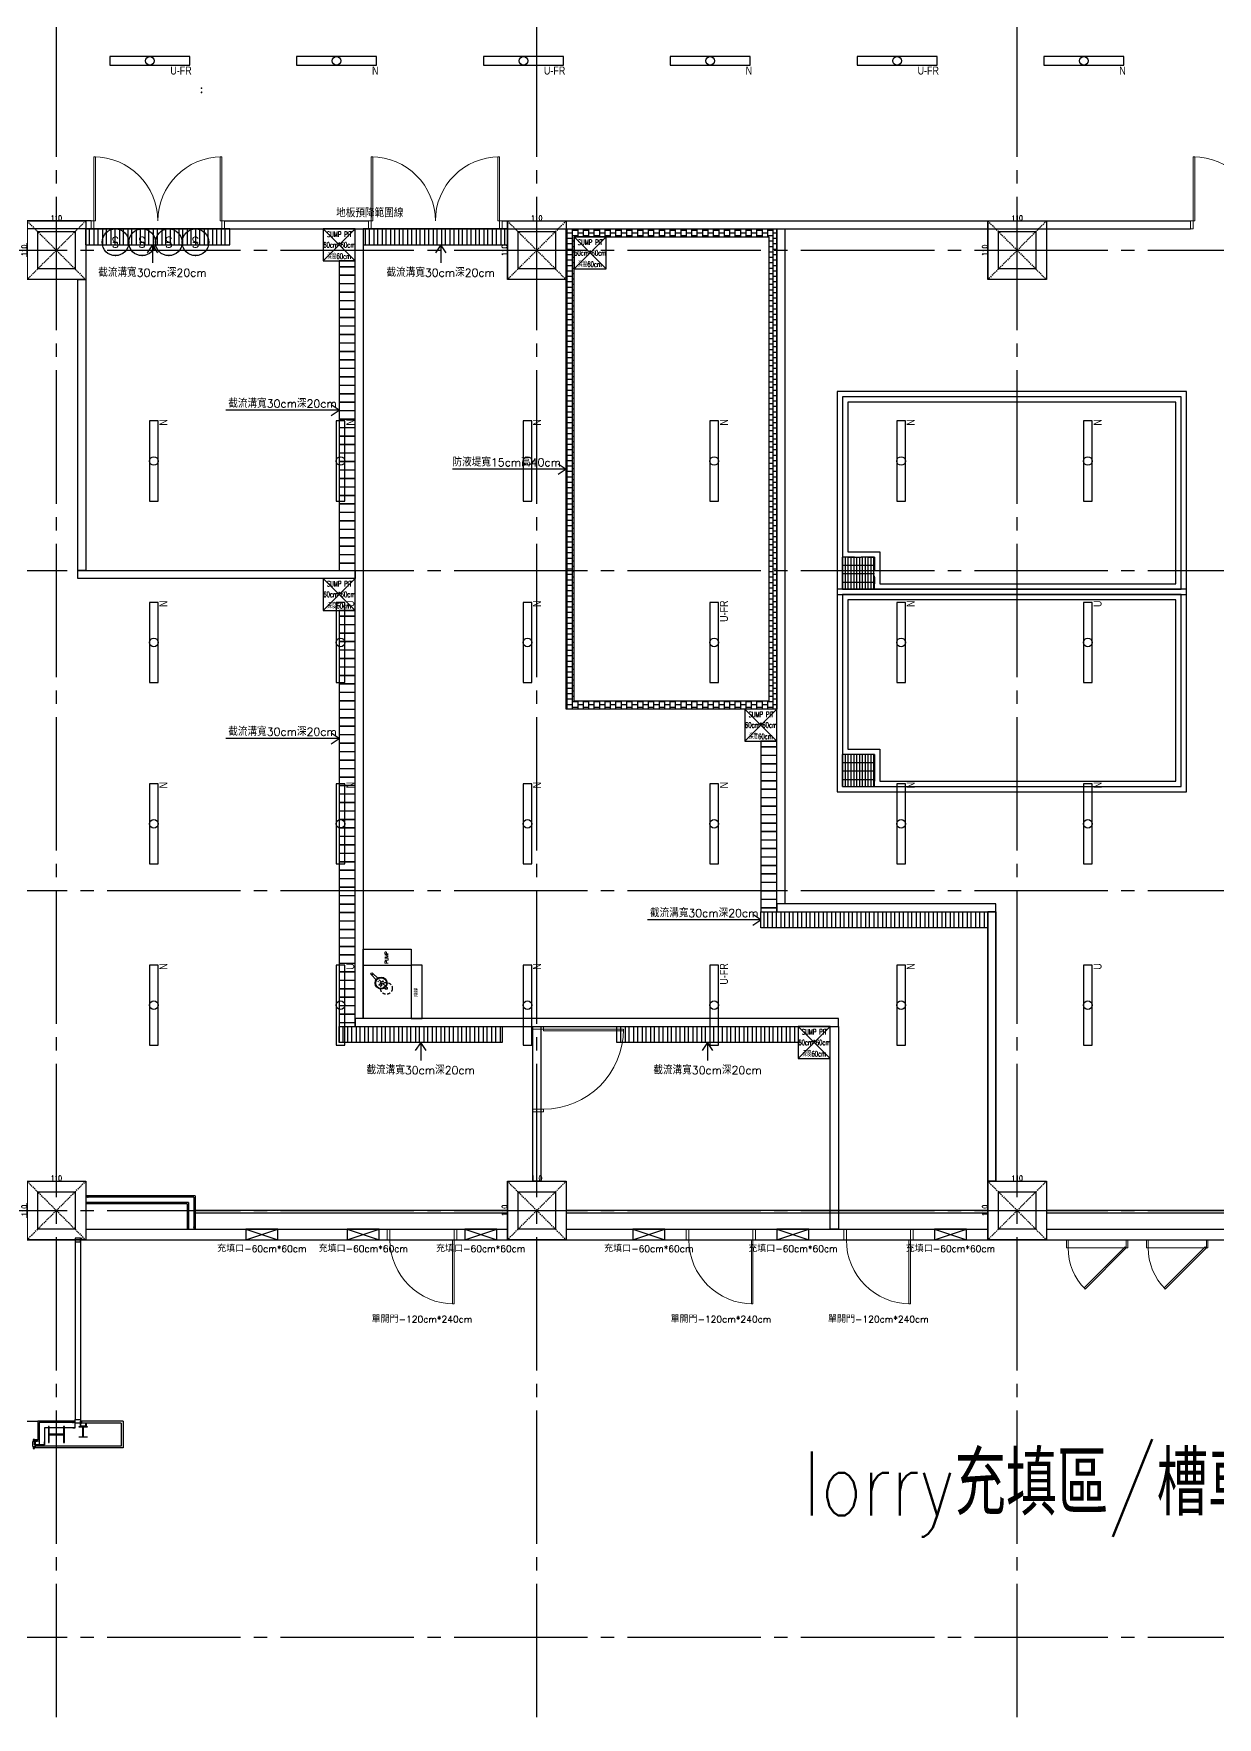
# Model space of a CAD drawing. Header units: millimetres. Extents: x -25195 to 195597, y 6477 to 112111.
# Drawn here: x 14417 to 16635, y 10600 to 13756 of the extents above; entities that cross this region are included whole.
import ezdxf
from ezdxf.enums import TextEntityAlignment as Align

# ---------------------------------------------------------------- set-up
doc = ezdxf.new("R2010")
doc.units = ezdxf.units.MM
doc.header["$LTSCALE"] = 100
for name, pattern in [('X-N-FAB-L10$0$CENTERK1', [0.983, 0.833, -0.05, 0.05, -0.05]), ('X-N-FAB-L10$0$COL-CEN-LIN', [3.25, 2.5, -0.25, 0.25, -0.25]), ('X-N-FAB-L10$0$DE-MMTN-F2-Z-000-P-CHEM-L10_0730$0$HIDDEN', [0.375, 0.25, -0.125]), ('X-N-FAB-L10$0$HIDDEN', [0.375, 0.25, -0.125]), ('X-N-FAB-L10$0$特化包設備$0$CDS-2F-UNIT$0$SDASH2', [0.09375, 0.0625, -0.03125])]:
    doc.linetypes.add(name, pattern=pattern)
for name, color, linetype in [('0-XREF', 7, 'Continuous'), ('188K-SM-06-F1-L10-ELEC-LIGHT-Y2257103$0$E-LIGHT(W)-N', 8, 'Continuous'), ('188K-SM-06-F1-L10-ELEC-LIGHT-Y2257103$0$E-LIGHT(W)-U FR', 8, 'Continuous'), ('188K-SM-06-F1-L10-ELEC-LIGHT-Y2257103$0$E-LIGHT(W)-U XLPE', 8, 'Continuous'), ('188K-SM-06-F1-L10-ELEC-LIGHT-Y2257103$0$E-LIGHT-SW', 8, 'Continuous'), ('X-N-FAB-L10$0$00-Dike', 8, 'Continuous'), ('X-N-FAB-L10$0$00-SUMP PIT', 8, 'Continuous'), ('X-N-FAB-L10$0$00-充填口', 8, 'Continuous'), ('X-N-FAB-L10$0$00-截流溝', 8, 'Continuous'), ('X-N-FAB-L10$0$00-沖身洗眼器', 8, 'Continuous'), ('X-N-FAB-L10$0$00-門', 8, 'Continuous'), ('X-N-FAB-L10$0$08', 8, 'Continuous'), ('X-N-FAB-L10$0$200K新增範圍', 8, 'Continuous'), ('X-N-FAB-L10$0$A-WALL-IN', 8, 'Continuous'), ('X-N-FAB-L10$0$BEAM', 8, 'Continuous'), ('X-N-FAB-L10$0$BLOCK', 8, 'Continuous'), ('X-N-FAB-L10$0$CCL', 8, 'X-N-FAB-L10$0$COL-CEN-LIN'), ('X-N-FAB-L10$0$COL', 8, 'Continuous'), ('X-N-FAB-L10$0$COL-S', 8, 'Continuous'), ('X-N-FAB-L10$0$DOOR', 8, 'Continuous'), ('X-N-FAB-L10$0$DRAIN', 8, 'Continuous'), ('X-N-FAB-L10$0$TXT', 8, 'Continuous'), ('X-N-FAB-L10$0$TXT-C', 8, 'Continuous'), ('X-N-FAB-L10$0$TXT-CODE', 8, 'Continuous'), ('X-N-FAB-L10$0$WALL-P', 8, 'Continuous'), ('X-N-FAB-L10$0$WALL-RC', 8, 'Continuous')]:
    doc.layers.add(name, color=color, linetype=linetype)
doc.layers.add('188K-SM-06-F1-L10-ELEC-LIGHT-Y2257103$0$Defpoints-CAS', color=8, linetype='Continuous', plot=False)
for name, color, linetype, lineweight in [('X-N-FAB-L10$0$$Y_GADAI', 8, 'X-N-FAB-L10$0$CENTERK1', 0), ('X-N-FAB-L10$0$ARC', 8, 'Continuous', 0), ('X-N-FAB-L10$0$DE-MMTN-F2-Z-000-P-CHEM-L10_0730$0$0', 8, 'Continuous', 0)]:
    doc.layers.add(name, color=color, linetype=linetype, lineweight=lineweight)
doc.styles.add('188K-SM-06-F1-L10-ELEC-LIGHT-Y2257103$0$F12P8-SM-03-C40-ELEC-LIGHT-L209207$0$Standard', font='txt.shx', dxfattribs={"bigfont": 'chineset.shx'})
doc.styles.add('188K-SM-06-F1-L10-ELEC-LIGHT-Y2257103$0$Standard', font='arial.ttf')
doc.styles.add('X-N-FAB-L10$0$CHINA', font='simplex.shx', dxfattribs={"width": 0.75, "bigfont": 'chineset.shx'})
doc.styles.add('X-N-FAB-L10$0$DIM', font='simplex.shx', dxfattribs={"width": 0.67, "bigfont": 'chineset.shx'})
doc.styles.add('X-N-FAB-L10$0$STANDARD', font='SIMPLEX', dxfattribs={"bigfont": 'BIGFONT'})
doc.dimstyles.new('X-N-FAB-L10$0$JJP_005_defpoint', dxfattribs={"dimtxt": 20, "dimasz": 0.5, "dimexe": 0.5, "dimexo": 0.5, "dimgap": 0.5, "dimtad": 1, "dimdsep": 46, "dimtxsty": 'X-N-FAB-L10$0$DIM', "dimblk": 'X-N-FAB-L10$0$_None', "dimcen": 10, "dimclrd": 256, "dimclre": 256, "dimclrt": 256, "dimadec": 0, "dimazin": 0, "dimtfac": 1, "dimtix": 1, "dimtmove": 2, "dimatfit": 3, "dimldrblk": 'X-N-FAB-L10$0$_None', "dimfxl": 0.5, "dimtolj": 1, "dimtzin": 0, "dimarcsym": 0})

# ---------------------------------------------------------------- blocks, each defined once
blk = doc.blocks.new('*U80')
at = {"ltscale": 600}
blk.add_lwpolyline([(75, 8.1), (-75, 8.1), (-75, -8.1), (75, -8.1)], close=True, dxfattribs=at)
blk.add_circle((0, 0), 8.1, dxfattribs=at)
at = {"style": '188K-SM-06-F1-L10-ELEC-LIGHT-Y2257103$0$Standard', "width": 0.8}
blk.add_text('N', height=15, rotation=360, dxfattribs=at).set_placement((78.5, -18.1), align=Align.MIDDLE_RIGHT)
blk = doc.blocks.new('*U81')
at = {"ltscale": 600}
blk.add_lwpolyline([(-75, -8.1), (75, -8.1), (75, 8.1), (-75, 8.1)], close=True, dxfattribs=at)
blk.add_circle((0, 0), 8.1, dxfattribs=at)
at = {"style": '188K-SM-06-F1-L10-ELEC-LIGHT-Y2257103$0$Standard', "width": 0.8}
blk.add_text('U', height=15, rotation=360, dxfattribs=at).set_placement((78.5, -18.1), align=Align.MIDDLE_RIGHT)
blk = doc.blocks.new('*U82')
at = {"ltscale": 600}
blk.add_lwpolyline([(-75, -8.1), (75, -8.1), (75, 8.1), (-75, 8.1)], close=True, dxfattribs=at)
blk.add_circle((0, 0), 8.1, dxfattribs=at)
at = {"style": '188K-SM-06-F1-L10-ELEC-LIGHT-Y2257103$0$Standard', "width": 0.8}
blk.add_text('U-FR', height=15, rotation=360, dxfattribs=at).set_placement((78.5, -18.1), align=Align.MIDDLE_RIGHT)
blk = doc.blocks.new('*U74')
blk.add_circle((0, 0), 25)
at = {"layer": '188K-SM-06-F1-L10-ELEC-LIGHT-Y2257103$0$Defpoints-CAS'}
blk.add_lwpolyline([(-3.5, 0.46), (3.5, 0.46), (3.5, -0.46), (-3.5, -0.46)], close=True, dxfattribs=at)
for p in [(-25, 0), (0, 25), (25, 0), (0, -25)]:
    blk.add_point(p, dxfattribs=at)
at = {"style": '188K-SM-06-F1-L10-ELEC-LIGHT-Y2257103$0$F12P8-SM-03-C40-ELEC-LIGHT-L209207$0$Standard', "width": 0.8}
blk.add_text('S', height=20, dxfattribs=at).set_placement((0, 0), align=Align.MIDDLE_CENTER)
blk = doc.blocks.new('188K-SM-06-F1-L10-ELEC-LIGHT-Y2257103')
at = {"layer": '188K-SM-06-F1-L10-ELEC-LIGHT-Y2257103$0$E-LIGHT(W)-N'}
for p in [(14985, 13705), (15685, 13705), (16385, 13705)]:
    blk.add_blockref('*U80', p, dxfattribs=at)
at = {"layer": '188K-SM-06-F1-L10-ELEC-LIGHT-Y2257103$0$E-LIGHT(W)-N', "rotation": 90}
for p in [(14642.5, 12955), (14992.5, 12955), (15342.5, 12955), (15692.5, 12955), (16042.5, 12955), (16392.5, 12955), (14642.5, 12615), (15342.5, 12615), (16042.5, 12615), (14642.5, 12275), (14992.5, 12275), (15342.5, 12275), (15692.5, 12275), (16042.5, 12275), (16392.5, 12275), (14642.5, 11935), (15342.5, 11935), (16042.5, 11935)]:
    blk.add_blockref('*U80', p, dxfattribs=at)
at = {"layer": '188K-SM-06-F1-L10-ELEC-LIGHT-Y2257103$0$E-LIGHT(W)-U FR'}
for p in [(14635, 13705), (15335, 13705), (16035, 13705)]:
    blk.add_blockref('*U82', p, dxfattribs=at)
at = {"layer": '188K-SM-06-F1-L10-ELEC-LIGHT-Y2257103$0$E-LIGHT(W)-U FR', "rotation": 90}
for p in [(15692.5, 12615), (15692.5, 11935)]:
    blk.add_blockref('*U82', p, dxfattribs=at)
at = {"layer": '188K-SM-06-F1-L10-ELEC-LIGHT-Y2257103$0$E-LIGHT(W)-U XLPE', "rotation": 90}
for p in [(14992.5, 12615), (16392.5, 12615), (14992.5, 11935), (16392.5, 11935)]:
    blk.add_blockref('*U81', p, dxfattribs=at)
at = {"layer": '188K-SM-06-F1-L10-ELEC-LIGHT-Y2257103$0$E-LIGHT-SW'}
for p in [(14570.6, 13365), (14620.6, 13365), (14670.6, 13365), (14720.6, 13365)]:
    blk.add_blockref('*U74', p, dxfattribs=at)
blk = doc.blocks.new('*D153')
at = {"layer": 'DefPoints', "lineweight": -2, "transparency": 16777216}
blk.add_line((0, 0), (110, 0), dxfattribs=at)
at = {"layer": 'DefPoints', "color": 0, "transparency": 16777216}
for p in [(0, 0), (110, 0), (110, 0)]:
    blk.add_point(p, dxfattribs=at)
at = {"layer": 'DefPoints', "transparency": 16777216, "insert": (55, 5.5), "char_height": 10, "attachment_point": 5, "style": 'X-N-FAB-L10$0$DIM'}
blk.add_mtext('\\A1;110', dxfattribs=at)
blk = doc.blocks.new('X-N-FAB-L10$0$_None')
blk = doc.blocks.new('*D154')
at = {"layer": 'DefPoints', "lineweight": -2, "transparency": 16777216}
blk.add_line((0, 0), (0, -110), dxfattribs=at)
at = {"layer": 'DefPoints', "color": 0, "transparency": 16777216}
for p in [(0, 0), (0, -110), (0, -110)]:
    blk.add_point(p, dxfattribs=at)
at = {"layer": 'DefPoints', "transparency": 16777216, "insert": (-5.5, -55), "char_height": 10, "attachment_point": 5, "rotation": 90, "style": 'X-N-FAB-L10$0$DIM'}
blk.add_mtext('\\A1;110', dxfattribs=at)
blk = doc.blocks.new('X-N-FAB-L10$0$A$C5b9bb6f0')
at = {"layer": 'X-N-FAB-L10$0$$Y_GADAI'}
for centre in [(17401.1, 4818), (17401.1, 4810)]:
    blk.add_circle(centre, 0.8, dxfattribs=at)
at = {"layer": 'X-N-FAB-L10$0$ARC'}
blk.add_line((17089.6, 2269), (17089.6, 2272.5), dxfattribs=at)
for points in [[(17188.1, 2730), (17188.1, 2729), (17184.1, 2729), (17184.1, 2739), (17188.1, 2739), (17188.1, 2738)], [(17377.6, 2683), (17376.6, 2683), (17376.6, 2679), (17386.6, 2679), (17386.6, 2683), (17385.6, 2683)]]:
    blk.add_lwpolyline(points, dxfattribs=at)
at = {"layer": 'X-N-FAB-L10$0$DOOR'}
for p, q in [((16954.1, 2319), (17094.1, 2319)), ((17089.6, 2284), (17089.6, 2269))]:
    blk.add_line(p, q, dxfattribs=at)
for points in [[(17088.1, 2282.5), (17088.1, 2285), (17085.6, 2285), (17085.6, 2280.5), (17084.1, 2280.5), (17084.1, 2272.5), (17085.6, 2272.5), (17085.6, 2268), (17088.1, 2268), (17088.1, 2270.5)], [(17088.1, 2270.5), (17089.6, 2272.5), (17088.1, 2272.5), (17088.1, 2270.5), (17089.6, 2270.5), (17089.6, 2272.5)]]:
    blk.add_lwpolyline(points, dxfattribs=at)
blk.add_lwpolyline([(17088.1, 2269), (17088.1, 2270.5), (17089.6, 2270.5), (17089.6, 2269, 0.433794)], format="xyb", close=True, dxfattribs=at)
at = {"layer": 'X-N-FAB-L10$0$WALL-P'}
for p, q in [((17389.1, 2741.5), (17184.1, 2741.5)), ((17386.6, 2739), (17184.1, 2739)), ((17376.6, 2729), (17184.1, 2729)), ((17374.1, 2726.5), (17184.1, 2726.5)), ((17374.1, 2726.5), (17374.1, 2679)), ((17376.6, 2729), (17376.6, 2679)), ((17386.6, 2739), (17386.6, 2679)), ((17389.1, 2741.5), (17389.1, 2679)), ((17974.1, 2714), (17389.1, 2714)), ((17974.1, 2709), (17389.1, 2709)), ((18874.1, 2714), (18084.1, 2714)), ((18874.1, 2709), (18084.1, 2709)), ((19774.1, 2714), (18984.1, 2714)), ((19774.1, 2709), (18984.1, 2709)), ((17164.1, 2660.5), (17164.1, 2322.5)), ((17174.1, 2659), (17174.1, 2662.5)), ((17174.1, 2660.5), (17174.1, 2322.5)), ((17176.1, 2659), (17176.1, 2662.5)), ((17094.1, 2319), (17094.1, 2284)), ((17164.1, 2319), (17094.1, 2319)), ((17096.6, 2316.5), (17096.6, 2275)), ((17164.1, 2316.5), (17096.6, 2316.5)), ((17164.1, 2306.5), (17106.6, 2306.5)), ((17106.6, 2306.5), (17106.6, 2275)), ((17174.1, 2319), (17174.1, 2315.5)), ((17254.1, 2319), (17176.1, 2319)), ((17176.1, 2319), (17176.1, 2315.5)), ((17250.6, 2315.5), (17176.1, 2315.5)), ((17250.6, 2315.5), (17250.6, 2272.5)), ((17254.1, 2319), (17254.1, 2269)), ((17094.1, 2284), (17088.1, 2284)), ((17096.6, 2281.5), (17088.1, 2281.5)), ((17106.6, 2275), (17088.1, 2275)), ((17094.1, 2284), (17089.6, 2284)), ((17250.6, 2272.5), (17089.6, 2272.5)), ((17254.1, 2269), (17089.6, 2269))]:
    blk.add_line(p, q, dxfattribs=at)
for points in [[(17164.1, 2655.5), (17174.1, 2655.5), (17174.1, 2662.5), (17164.1, 2662.5)], [(17144.1, 2279), (17144.1, 2309), (17142.6, 2309), (17142.6, 2294.5), (17115.6, 2294.5), (17115.6, 2309), (17114.1, 2309), (17114.1, 2279), (17115.6, 2279), (17115.6, 2293.5), (17142.6, 2293.5), (17142.6, 2279)], [(17164.1, 2322.5), (17174.1, 2322.5), (17174.1, 2315.5), (17164.1, 2315.5)], [(17171.6, 2309), (17186.6, 2309), (17186.6, 2308.1), (17179.4, 2308.1), (17179.4, 2289.9), (17186.6, 2289.9), (17186.6, 2289), (17171.6, 2289), (17171.6, 2289.9), (17178.8, 2289.9), (17178.8, 2308.1), (17171.6, 2308.1)], [(17173.5, 2314), (17173.5, 2309), (17178.5, 2309), (17178.5, 2309.6), (17174.1, 2309.6), (17174.1, 2314)], [(17174.1, 2310.5), (17184.1, 2310.5), (17184.1, 2315.5), (17174.1, 2315.5)], [(17184.7, 2314), (17184.7, 2309), (17179.7, 2309), (17179.7, 2309.6), (17184.1, 2309.6), (17184.1, 2314)]]:
    blk.add_lwpolyline(points, close=True, dxfattribs=at)
for points in [[(17176.1, 2660.5), (17174.1, 2662.5), (17176.1, 2662.5), (17176.1, 2660.5), (17174.1, 2660.5), (17174.1, 2662.5)], [(17160.1, 2307.5), (17160.1, 2306.5), (17164.1, 2306.5), (17164.1, 2316.5), (17160.1, 2316.5), (17160.1, 2315.5)], [(17176.1, 2317.5), (17174.1, 2315.5), (17176.1, 2315.5), (17176.1, 2317.5), (17174.1, 2317.5), (17174.1, 2315.5)], [(17092.1, 2276), (17092.1, 2275), (17088.1, 2275), (17088.1, 2281.5), (17092.1, 2281.5), (17092.1, 2280.5)], [(17097.6, 2279), (17096.6, 2279), (17096.6, 2275), (17106.6, 2275), (17106.6, 2279), (17105.6, 2279)]]:
    blk.add_lwpolyline(points, dxfattribs=at)
for points in [[(17176.1, 2659), (17176.1, 2660.5), (17174.1, 2660.5), (17174.1, 2659, -0.294457)], [(17176.1, 2319), (17176.1, 2317.5), (17174.1, 2317.5), (17174.1, 2319, 0.294457)]]:
    blk.add_lwpolyline(points, format="xyb", close=True, dxfattribs=at)
at = {"layer": 'X-N-FAB-L10$0$WALL-RC'}
for p, q in [((17074.1, 2659), (21684.1, 2659)), ((17184.1, 2679), (17974.1, 2679)), ((18084.1, 2679), (18874.1, 2679)), ((18984.1, 2679), (19774.1, 2679))]:
    blk.add_line(p, q, dxfattribs=at)
blk = doc.blocks.new('X-N-FAB-L10$0$DE-MMTN-F1-ALL-B-2-B-CHEM-0009_20250730-For 洋基-v2$0$SUMP PIT')
at = {"layer": 'X-N-FAB-L10$0$08'}
for p, q in [((-30, 30), (30, -30)), ((-30, -30), (30, 30))]:
    blk.add_line(p, q, dxfattribs=at)
blk.add_lwpolyline([(-30, -30), (30, -30), (30, 30), (-30, 30)], close=True, dxfattribs=at)
blk = doc.blocks.new('X-N-FAB-L10$0$DE-MMTN-F2-Z-000-P-CHEM-L10_0730$0$AP6BxFa-10$0$AP6AxFa-10$0$$PDS002515O08VG08C00008C10')
at = {"layer": 'X-N-FAB-L10$0$DE-MMTN-F2-Z-000-P-CHEM-L10_0730$0$0', "color": 0, "linetype": 'Continuous'}
for p, q in [((-22.6, 84.6), (-24.7, 82.5)), ((-24.7, 82.5), (52.4, 5.4)), ((54.5, 7.5), (-22.6, 84.6)), ((-57.5, 7.5), (-54.5, 7.5)), ((-57.5, 7.5), (-57.5, -7.5)), ((-54.5, 7.5), (-54.5, -7.5)), ((54.5, 7.5), (-54.5, 7.5)), ((52.4, 5.4), (54.5, 7.5)), ((57.5, 7.5), (54.5, 7.5)), ((54.5, 7.5), (54.5, -7.5)), ((57.5, 7.5), (57.5, -7.5)), ((-54.5, -7.5), (-57.5, -7.5)), ((-54.5, -7.5), (54.5, -7.5)), ((54.5, -7.5), (57.5, -7.5))]:
    blk.add_line(p, q, dxfattribs=at)
blk.add_arc((54.5, 7.5), 109, 135, 180, dxfattribs=at)
blk = doc.blocks.new('X-N-FAB-L10$0$A$Cf42b12f3')
at = {"layer": 'X-N-FAB-L10$0$DOOR', "lineweight": 0}
for p, q in [((0, 120), (0, 135)), ((0, 135), (5, 135)), ((5, 135), (5, 120)), ((250, 135), (245, 135)), ((245, 135), (245, 120)), ((250, 120), (250, 135)), ((5, 120), (0, 120)), ((5, 0), (5, 120)), ((5, 120), (8, 120)), ((8, 120), (8, 0)), ((242, 120), (242, 0)), ((245, 120), (242, 120)), ((245, 0), (245, 120)), ((245, 120), (250, 120)), ((8, 0), (5, 0)), ((242, 0), (245, 0))]:
    blk.add_line(p, q, dxfattribs=at)
for centre, start, end in [((5, 120), 270, 0), ((245, 120), 180, 270)]:
    blk.add_arc(centre, 120, start, end, dxfattribs=at)
blk = doc.blocks.new('X-N-FAB-L10$0$SUMP PIT')
at = {"layer": 'X-N-FAB-L10$0$08'}
for p, q in [((-30, 30), (30, -30)), ((-30, -30), (30, 30))]:
    blk.add_line(p, q, dxfattribs=at)
blk.add_lwpolyline([(-30, -30), (30, -30), (30, 30), (-30, 30)], close=True, dxfattribs=at)
at = {"layer": 'X-N-FAB-L10$0$TXT-C', "style": 'X-N-FAB-L10$0$STANDARD', "width": 0.6}
for s, p in [('60cm*60cm', (0, 0)), ('SUMP PIT', (0, 20)), ('深度60cm', (0, -20))]:
    blk.add_text(s, height=10, dxfattribs=at).set_placement(p, align=Align.MIDDLE)
blk = doc.blocks.new('X-N-FAB-L10$0$沖身洗眼器')
for p, q in [((100, 0), (130, 0)), ((130, 0), (130, -90)), ((72.7, -24.4), (82.3, -14.7)), ((85, -17.3), (75.3, -27)), ((130, -90), (100, -90))]:
    blk.add_line(p, q)
at = {"linetype": 'X-N-FAB-L10$0$特化包設備$0$CDS-2F-UNIT$0$SDASH2'}
for p, q in [((55.2, -41.9), (70.1, -27)), ((72.7, -29.6), (57.8, -44.5))]:
    blk.add_line(p, q, dxfattribs=at)
blk.add_lwpolyline([(100, -90), (0, -90), (0, 0), (100, 0)], close=True)
blk.add_lwpolyline([(0, -90), (0, -110), (100, -110), (100, -90)])
for centre, radius in [((66.3, -33.4), 11.1), ((66.3, -33.4), 10.2), ((63, -30.1), 0.692), ((83.6, -16), 1.85), ((66.3, -33.4), 1.38), ((69.6, -36.6), 0.692)]:
    blk.add_circle(centre, radius)
for radius in [11.1, 1.85]:
    blk.add_circle((56.5, -43.2), radius, dxfattribs=at)
at = {"style": 'X-N-FAB-L10$0$STANDARD'}
for s, p in [('PUMP', (102.9, -46.6)), ('階梯', (41, -102.1))]:
    blk.add_text(s, height=6, dxfattribs=at).set_placement(p)
blk = doc.blocks.new('X-N-FAB-L10$0$A$C1988aaf9')
at = {"layer": 'X-N-FAB-L10$0$00-Dike'}
h = blk.add_hatch(dxfattribs=at)
h.set_pattern_fill('AR-B88', color=256, scale=0.05, angle=630)
h.set_pattern_definition([(270, (-107.5, 16298.655), (10.16, -4e-15), []), (360, (-107.5, 16298.655), (10.16, 5.08), [10.16, -10.16])])
h.paths.add_polyline_path([(12150, 1840), (12150, 940), (11755, 940), (11755, 1840)])
h.paths.add_polyline_path([(12135, 1825), (12135, 955), (11770, 955), (11770, 1825)], flags=16)
at = {"layer": 'X-N-FAB-L10$0$00-截流溝'}
h = blk.add_hatch(dxfattribs=at)
h.set_pattern_fill('ANSI31', color=256, scale=5, angle=45)
h.set_pattern_definition([(90, (-3797.5, -11015), (-15.875, 3e-15), [])])
h.paths.add_polyline_path([(10855, 1810), (11125, 1810), (11125, 1840), (10855, 1840)])
h = blk.add_hatch(dxfattribs=at)
h.set_pattern_fill('ANSI31', color=256, scale=5, angle=45)
h.set_pattern_definition([(90, (-3257.5, -11015), (-15.875, 3e-15), [])])
h.paths.add_polyline_path([(11375, 1810), (11645, 1810), (11645, 1840), (11375, 1840)])
h = blk.add_hatch(dxfattribs=at)
h.set_pattern_fill('ANSI31', color=256, scale=5, angle=-45)
h.set_pattern_definition([(360, (-1495, 14954.39), (6e-15, 15.875), [])])
h.paths.add_polyline_path([(11330, 1780), (11330, 1200), (11360, 1200), (11360, 1780)])
h = blk.add_hatch(dxfattribs=at)
h.set_pattern_fill('ANSI31', color=256, scale=5, angle=-45)
h.set_pattern_definition([(360, (-1495, 14299.39), (6e-15, 15.875), [])])
h.paths.add_polyline_path([(11330, 1125), (11330, 345), (11360, 345), (11360, 1125)])
h = blk.add_hatch(dxfattribs=at)
h.set_pattern_fill('ANSI31', color=256, scale=5, angle=-45)
h.set_pattern_definition([(360, (-705, 14054.39), (6e-15, 15.875), [])])
h.paths.add_polyline_path([(12120, 880), (12120, 560), (12150, 560), (12150, 880)])
h = blk.add_hatch(dxfattribs=at)
h.set_pattern_fill('ANSI31', color=256, scale=5, angle=45)
h.set_pattern_definition([(90, (-3447.5, -12295), (-15.875, 3e-15), [])])
h.paths.add_polyline_path([(12545, 530), (12120, 530), (12120, 560), (12545, 560)])
h = blk.add_hatch(dxfattribs=at)
h.set_pattern_fill('ANSI31', color=256, scale=5, angle=45)
h.set_pattern_definition([(90, (-4322.5, -12510), (-15.875, 3e-15), [])])
h.paths.add_polyline_path([(11635, 315), (11330, 315), (11330, 345), (11635, 345)])
h = blk.add_hatch(dxfattribs=at)
h.set_pattern_fill('ANSI31', color=256, scale=5, angle=45)
h.set_pattern_definition([(90, (-3802.5, -12510), (-15.875, 3e-15), [])])
h.paths.add_polyline_path([(12190, 315), (11850, 315), (11850, 345), (12190, 345)])
at = {"layer": 'X-N-FAB-L10$0$00-Dike'}
for points in [[(12150, 1840), (12150, 940), (11755, 940), (11755, 1840)], [(12135, 1825), (12135, 955), (11770, 955), (11770, 1825)]]:
    blk.add_lwpolyline(points, close=True, dxfattribs=at)
at = {"layer": 'X-N-FAB-L10$0$00-充填口'}
for points in [[(11155, -55), (11215, -55), (11215, -35), (11155, -35)], [(11345, -55), (11405, -55), (11405, -35), (11345, -35)], [(11565, -55), (11625, -55), (11625, -35), (11565, -35)], [(11880, -55), (11940, -55), (11940, -35), (11880, -35)], [(12150, -55), (12210, -55), (12210, -35), (12150, -35)], [(12445, -55), (12505, -55), (12505, -35), (12445, -35)]]:
    blk.add_lwpolyline(points, close=True, dxfattribs=at)
for points in [[(11155, -35), (11215, -55)], [(11155, -55), (11215, -35)], [(11345, -35), (11405, -55)], [(11345, -55), (11405, -35)], [(11565, -35), (11625, -55)], [(11565, -55), (11625, -35)], [(11880, -35), (11940, -55)], [(11880, -55), (11940, -35)], [(12150, -35), (12210, -55)], [(12150, -55), (12210, -35)], [(12445, -35), (12505, -55)], [(12445, -55), (12505, -35)]]:
    blk.add_lwpolyline(points, dxfattribs=at)
at = {"layer": 'X-N-FAB-L10$0$00-截流溝'}
for points in [[(10855, 1810), (11125, 1810), (11125, 1840), (10855, 1840)], [(11375, 1810), (11645, 1810), (11645, 1840), (11375, 1840)], [(11330, 1780), (11330, 1200), (11360, 1200), (11360, 1780)], [(11330, 1125), (11330, 345), (11360, 345), (11360, 1125)], [(12120, 880), (12120, 560), (12150, 560), (12150, 880)], [(12545, 530), (12120, 530), (12120, 560), (12545, 560)], [(11635, 315), (11330, 315), (11330, 345), (11635, 345)], [(12190, 315), (11850, 315), (11850, 345), (12190, 345)]]:
    blk.add_lwpolyline(points, close=True, dxfattribs=at)
for points in [[(10990, 1795), (10980, 1810), (10970, 1795)], [(10980, 1810), (10980, 1776.2)], [(11530, 1795), (11520, 1810), (11510, 1795)], [(11520, 1810), (11520, 1776.2)]]:
    blk.add_lwpolyline(points, dxfattribs=at)
at = {"layer": 'X-N-FAB-L10$0$00-門', "lineweight": 0}
for p, q in [((11395, 1840), (11400, 1840)), ((11645, 1840), (11640, 1840)), ((11712.5, 345), (11692.5, 345)), ((11692.5, 345), (11692.5, 340)), ((11692.5, 340), (11712.5, 340)), ((11712.5, 340), (11712.5, 345)), ((11862.5, 340), (11712.5, 340)), ((11712.5, 340), (11712.5, 337)), ((11712.5, 337), (11862.5, 337)), ((11862.5, 337), (11862.5, 340)), ((11712.5, 190), (11692.5, 190)), ((11692.5, 190), (11692.5, 185)), ((11712.5, 185), (11712.5, 190)), ((11692.5, 185), (11712.5, 185)), ((11425, -35), (11420, -35)), ((11420, -35), (11420, -55)), ((11420, -55), (11425, -55)), ((11425, -55), (11425, -35)), ((11542, -55), (11542, -175)), ((11545, -55), (11542, -55)), ((11550, -35), (11545, -35)), ((11545, -35), (11545, -55)), ((11545, -175), (11545, -55)), ((11545, -55), (11550, -55)), ((11550, -55), (11550, -35)), ((11985, -35), (11980, -35)), ((11980, -35), (11980, -55)), ((11980, -55), (11985, -55)), ((11985, -55), (11985, -35)), ((12102, -55), (12102, -175)), ((12105, -55), (12102, -55)), ((12110, -35), (12105, -35)), ((12105, -35), (12105, -55)), ((12105, -175), (12105, -55)), ((12105, -55), (12110, -55)), ((12110, -55), (12110, -35)), ((12280, -35), (12275, -35)), ((12275, -35), (12275, -55)), ((12275, -55), (12280, -55)), ((12280, -55), (12280, -35)), ((12397, -55), (12397, -175)), ((12400, -55), (12397, -55)), ((12405, -35), (12400, -35)), ((12400, -35), (12400, -55)), ((12400, -175), (12400, -55)), ((12400, -55), (12405, -55)), ((12405, -55), (12405, -35)), ((11542, -175), (11545, -175)), ((12102, -175), (12105, -175)), ((12397, -175), (12400, -175))]:
    blk.add_line(p, q, dxfattribs=at)
for centre, radius, start, end in [((11712.5, 340), 150, 270, 0), ((11545, -55), 120, 180, 270), ((12105, -55), 120, 180, 270), ((12400, -55), 120, 180, 270)]:
    blk.add_arc(centre, radius, start, end, dxfattribs=at)
at = {"layer": 'X-N-FAB-L10$0$A-WALL-IN'}
for points in [[(11360, 1840), (11375, 1840), (11375, 360), (11360, 360)], [(12150, 1840), (12165, 1840), (12165, 575), (12150, 575)], [(10840, 1745), (10855, 1745), (10855, 1200), (10840, 1200)], [(11360, 1200), (11360, 1185), (10840, 1185), (10840, 1200)], [(12150, 560), (12560, 560), (12560, 575), (12150, 575)], [(12545, 560), (12560, 560), (12560, 55), (12545, 55)], [(11360, 345), (12265, 345), (12265, 360), (11360, 360)], [(11692.5, 345), (11707.5, 345), (11707.5, 55), (11692.5, 55)], [(12250, 345), (12265, 345), (12265, -35), (12250, -35)]]:
    blk.add_lwpolyline(points, close=True, dxfattribs=at)
at = {"layer": 'X-N-FAB-L10$0$TXT'}
for points in [[(11330, 1500), (11117.4, 1500)], [(11315, 1490), (11330, 1500), (11315, 1510)], [(11755, 1390), (11542.4, 1390)], [(11740, 1400), (11755, 1390), (11740, 1380)], [(11330, 885), (11117.4, 885)], [(11315, 875), (11330, 885), (11315, 895)], [(12120, 545), (11907.4, 545)], [(12105, 535), (12120, 545), (12105, 555)], [(11492.5, 300), (11482.5, 315), (11472.5, 300)], [(11482.5, 315), (11482.5, 281.2)], [(12030, 300), (12020, 315), (12010, 300)], [(12020, 315), (12020, 281.2)]]:
    blk.add_lwpolyline(points, dxfattribs=at)
at = {"layer": 'X-N-FAB-L10$0$00-SUMP PIT'}
for p in [(11330, 1810), (11800, 1795), (11330, 1155), (12120, 910), (12220, 315)]:
    blk.add_blockref('X-N-FAB-L10$0$SUMP PIT', p, dxfattribs=at)
at = {"layer": 'X-N-FAB-L10$0$00-沖身洗眼器', "rotation": 90}
blk.add_blockref('X-N-FAB-L10$0$沖身洗眼器', (11375, 360), dxfattribs=at)
at = {"layer": 'X-N-FAB-L10$0$TXT', "style": 'X-N-FAB-L10$0$CHINA'}
blk.add_text('地板預降範圍線', height=15, dxfattribs=at).set_placement((11324.1, 1869.6), align=Align.MIDDLE_LEFT)
for s, height, p in [('截流溝寬30cm深20cm', 15, (10980, 1760)), ('截流溝寬30cm深20cm', 15, (11520, 1760)), ('截流溝寬30cm深20cm', 15, (11482.5, 265)), ('截流溝寬30cm深20cm', 15, (12020, 265)), ('充填口-60cm*60cm', 12.5, (11185, -70)), ('充填口-60cm*60cm', 12.5, (11375, -70)), ('充填口-60cm*60cm', 12.5, (11595, -70)), ('充填口-60cm*60cm', 12.5, (11910, -70)), ('充填口-60cm*60cm', 12.5, (12180, -70)), ('充填口-60cm*60cm', 12.5, (12475, -70)), ('單開門-120cm*240cm', 12.5, (11485, -202.5)), ('單開門-120cm*240cm', 12.5, (12045, -202.5)), ('單開門-120cm*240cm', 12.5, (12340, -202.5))]:
    blk.add_text(s, height=height, dxfattribs=at).set_placement(p, align=Align.MIDDLE)
for s, p in [('截流溝寬30cm深20cm', (11223.7, 1505)), ('防液堤寬15cm高40cm', (11643.7, 1395)), ('截流溝寬30cm深20cm', (11223.7, 890)), ('截流溝寬30cm深20cm', (12013.7, 550))]:
    blk.add_text(s, height=15, dxfattribs=at).set_placement(p, align=Align.CENTER)
blk = doc.blocks.new('X-N-FAB-L10$0$A$C969652c4')
at = {"layer": 'X-N-FAB-L10$0$08'}
h = blk.add_hatch(dxfattribs=at)
h.set_pattern_fill('ANSI31', color=256, scale=5, angle=45)
h.set_pattern_definition([(90, (-2042.5, -10840), (-15.875, 3e-15), [])])
h.paths.add_polyline_path([(12610, 1985), (12880, 1985), (12880, 2015), (12610, 2015)])
h = blk.add_hatch(dxfattribs=at)
h.set_pattern_fill('ANSI31', color=256, scale=5, angle=45)
h.set_pattern_definition([(90, (-1502.5, -10840), (-15.875, 3e-15), [])])
h.paths.add_polyline_path([(13130, 1985), (13400, 1985), (13400, 2015), (13130, 2015)])
h = blk.add_hatch(dxfattribs=at)
h.set_pattern_fill('ANSI31', color=256, scale=5, angle=-45)
h.set_pattern_definition([(360, (260, 15129.39), (6e-15, 15.875), [])])
h.paths.add_polyline_path([(13085, 1955), (13085, 1375), (13115, 1375), (13115, 1955)])
at = {"layer": 'X-N-FAB-L10$0$08', "linetype": 'X-N-FAB-L10$0$DE-MMTN-F2-Z-000-P-CHEM-L10_0730$0$HIDDEN'}
h = blk.add_hatch(dxfattribs=at)
h.set_pattern_fill('SBBRICKS', color=8, scale=2, angle=270)
h.set_pattern_definition([(270, (17197.0086, 1400), (5.333333, 6e-08), []), (7e-07, (17197.009, 1400), (-2e-07, 16), [])])
h.paths.add_polyline_path([(14027.5, 1400), (14027.5, 1340), (14087.5, 1340), (14087.5, 1400)])
at = {"layer": 'X-N-FAB-L10$0$08'}
h = blk.add_hatch(dxfattribs=at)
h.set_pattern_fill('ANSI31', color=256, scale=5, angle=-45)
h.set_pattern_definition([(360, (260, 14474.39), (6e-15, 15.875), [])])
h.paths.add_polyline_path([(13085, 1300), (13085, 520), (13115, 520), (13115, 1300)])
h = blk.add_hatch(dxfattribs=at)
h.set_pattern_fill('ANSI31', color=256, scale=5, angle=-45)
h.set_pattern_definition([(360, (1050, 14229.39), (6e-15, 15.875), [])])
h.paths.add_polyline_path([(13875, 1055), (13875, 735), (13905, 735), (13905, 1055)])
h = blk.add_hatch(dxfattribs=at)
h.set_pattern_fill('SBBRICKS', color=256, scale=2, angle=270)
h.set_pattern_definition([(270, (17197.0086, 1030), (5.333333, 6e-08), []), (7e-07, (17197.009, 1030), (-2e-07, 16), [])])
h.paths.add_polyline_path([(14027.5, 1030), (14027.5, 970), (14087.5, 970), (14087.5, 1030)])
h = blk.add_hatch(dxfattribs=at)
h.set_pattern_fill('ANSI31', color=256, scale=5, angle=45)
h.set_pattern_definition([(90, (-1692.5, -12120), (-15.875, 3e-15), [])])
h.paths.add_polyline_path([(14300, 705), (13875, 705), (13875, 735), (14300, 735)])
h = blk.add_hatch(dxfattribs=at)
h.set_pattern_fill('ANSI31', color=256, scale=5, angle=45)
h.set_pattern_definition([(90, (-2567.5, -12335), (-15.875, 3e-15), [])])
h.paths.add_polyline_path([(13390, 490), (13085, 490), (13085, 520), (13390, 520)])
h = blk.add_hatch(dxfattribs=at)
h.set_pattern_fill('ANSI31', color=256, scale=5, angle=45)
h.set_pattern_definition([(90, (-2047.5, -12335), (-15.875, 3e-15), [])])
h.paths.add_polyline_path([(13945, 490), (13605, 490), (13605, 520), (13945, 520)])
at = {"layer": 'X-N-FAB-L10$0$08', "color": 8, "linetype": 'X-N-FAB-L10$0$DE-MMTN-F2-Z-000-P-CHEM-L10_0730$0$HIDDEN'}
for p, q in [((14037.5, 1400), (14087.5, 1400)), ((14087.5, 1400), (14087.5, 1350))]:
    blk.add_line(p, q, dxfattribs=at)
at = {"layer": 'X-N-FAB-L10$0$08'}
blk.add_line((14087.5, 1030), (14087.5, 980), dxfattribs=at)
at = {"layer": 'X-N-FAB-L10$0$08', "lineweight": 0}
for p, q in [((13467.5, 520), (13447.5, 520)), ((13447.5, 520), (13447.5, 515)), ((13447.5, 515), (13467.5, 515)), ((13467.5, 515), (13467.5, 520)), ((13617.5, 515), (13467.5, 515)), ((13467.5, 515), (13467.5, 512)), ((13467.5, 512), (13617.5, 512)), ((13617.5, 512), (13617.5, 515)), ((13467.5, 365), (13447.5, 365)), ((13447.5, 365), (13447.5, 360)), ((13447.5, 360), (13467.5, 360)), ((13467.5, 360), (13467.5, 365))]:
    blk.add_line(p, q, dxfattribs=at)
at = {"layer": 'X-N-FAB-L10$0$08'}
for points in [[(13905, 2015), (13905, 1115), (13510, 1115), (13510, 2015)], [(13890, 2000), (13890, 1130), (13525, 1130), (13525, 2000)], [(14672.5, 1330), (14672.5, 1710), (14017.5, 1710), (14017.5, 1330)], [(14672.5, 1330), (14672.5, 1710), (14017.5, 1710), (14017.5, 1330)], [(14662.5, 1340), (14662.5, 1700), (14027.5, 1700), (14027.5, 1340)], [(14662.5, 1340), (14662.5, 1700), (14027.5, 1700), (14027.5, 1340)], [(14672.5, 960), (14672.5, 1340), (14017.5, 1340), (14017.5, 960)], [(14672.5, 960), (14672.5, 1340), (14017.5, 1340), (14017.5, 960)], [(14662.5, 970), (14662.5, 1330), (14027.5, 1330), (14027.5, 970)], [(14662.5, 970), (14662.5, 1330), (14027.5, 1330), (14027.5, 970)], [(14027.5, 1030), (14027.5, 970), (14087.5, 970), (14087.5, 1030)], [(13905, 735), (14315, 735), (14315, 750), (13905, 750)]]:
    blk.add_lwpolyline(points, close=True, dxfattribs=at)
for points in [[(14037.5, 1410), (14097.5, 1410), (14097.5, 1350), (14652.5, 1350), (14652.5, 1690), (14037.5, 1690), (14037.5, 1410)], [(14037.5, 1040), (14097.5, 1040), (14097.5, 980), (14652.5, 980), (14652.5, 1320), (14037.5, 1320), (14037.5, 1040)]]:
    blk.add_lwpolyline(points, dxfattribs=at)
at = {"layer": 'X-N-FAB-L10$0$08', "color": 8, "linetype": 'X-N-FAB-L10$0$DE-MMTN-F2-Z-000-P-CHEM-L10_0730$0$HIDDEN'}
blk.add_lwpolyline([(14027.5, 1400), (14027.5, 1340), (14087.5, 1340), (14087.5, 1400)], close=True, dxfattribs=at)
at = {"layer": 'X-N-FAB-L10$0$08', "lineweight": 0}
blk.add_arc((13467.5, 515), 150, 270, 0, dxfattribs=at)
at = {"layer": 'X-N-FAB-L10$0$A-WALL-IN'}
for p, q in [((12620, 2030), (12490, 2030)), ((12620, 2015), (12490, 2015))]:
    blk.add_line(p, q, dxfattribs=at)
for points in [[(12870, 2030), (13140, 2030)], [(12870, 2030), (13140, 2030)], [(13390, 2030), (14680, 2030)], [(13390, 2030), (14680, 2030)], [(12610, 2015), (13400, 2015)], [(12610, 2015), (13400, 2015)], [(13390, 2015), (14680, 2015)], [(13510, 2015), (14680, 2015)]]:
    blk.add_lwpolyline(points, dxfattribs=at)
for points in [[(13115, 2015), (13130, 2015), (13130, 535), (13115, 535)], [(13905, 2015), (13920, 2015), (13920, 750), (13905, 750)], [(12595, 1920), (12610, 1920), (12610, 1375), (12595, 1375)], [(13115, 1375), (13115, 1360), (12595, 1360), (12595, 1375)], [(14315, 735), (14315, 750), (13905, 750), (13905, 735)], [(14300, 735), (14315, 735), (14315, 230), (14300, 230)], [(14300, 230), (14315, 230), (14315, 735), (14300, 735)], [(13115, 520), (14020, 520), (14020, 535), (13115, 535)], [(13447.5, 520), (13462.5, 520), (13462.5, 230), (13447.5, 230)], [(14005, 520), (14020, 520), (14020, 140), (14005, 140)]]:
    blk.add_lwpolyline(points, close=True, dxfattribs=at)
at = {"layer": 'X-N-FAB-L10$0$DOOR', "lineweight": 0}
for p, q in [((13180, 140), (13175, 140)), ((13175, 140), (13175, 120)), ((13180, 120), (13180, 140)), ((13305, 140), (13300, 140)), ((13300, 140), (13300, 120)), ((13305, 120), (13305, 140)), ((13740, 140), (13735, 140)), ((13735, 140), (13735, 120)), ((13740, 120), (13740, 140)), ((13865, 140), (13860, 140)), ((13860, 140), (13860, 120)), ((13865, 120), (13865, 140)), ((14030, 140), (14030, 120)), ((14035, 120), (14035, 140)), ((14155, 140), (14155, 120)), ((14160, 120), (14160, 140)), ((13175, 120), (13180, 120)), ((13297, 120), (13297, 0)), ((13300, 120), (13297, 120)), ((13300, 0), (13300, 120)), ((13300, 120), (13305, 120)), ((13735, 120), (13740, 120)), ((13857, 120), (13857, 0)), ((13860, 120), (13857, 120)), ((13860, 0), (13860, 120)), ((13860, 120), (13865, 120)), ((14152, 120), (14152, 0)), ((14155, 0), (14155, 120)), ((13297, 0), (13300, 0)), ((13857, 0), (13860, 0)), ((14152, 0), (14155, 0))]:
    blk.add_line(p, q, dxfattribs=at)
for points in [[(12910, 120), (12970, 120), (12970, 140), (12910, 140)], [(13100, 120), (13160, 120), (13160, 140), (13100, 140)], [(13320, 120), (13380, 120), (13380, 140), (13320, 140)], [(13635, 120), (13695, 120), (13695, 140), (13635, 140)], [(13905, 120), (13965, 120), (13965, 140), (13905, 140)], [(14200, 120), (14260, 120), (14260, 140), (14200, 140)]]:
    blk.add_lwpolyline(points, close=True, dxfattribs=at)
for points in [[(12910, 140), (12970, 120)], [(12910, 120), (12970, 140)], [(13100, 140), (13160, 120)], [(13100, 120), (13160, 140)], [(13320, 140), (13380, 120)], [(13320, 120), (13380, 140)], [(13635, 140), (13695, 120)], [(13635, 120), (13695, 140)], [(13905, 140), (13965, 120)], [(13905, 120), (13965, 140)], [(14200, 140), (14260, 120)], [(14200, 120), (14260, 140)]]:
    blk.add_lwpolyline(points, dxfattribs=at)
for centre in [(13300, 120), (13860, 120), (14155, 120)]:
    blk.add_arc(centre, 120, 180, 270, dxfattribs=at)
at = {"layer": 'X-N-FAB-L10$0$DRAIN'}
for points in [[(12610, 1985), (12880, 1985), (12880, 2015), (12610, 2015)], [(13130, 1985), (13400, 1985), (13400, 2015), (13130, 2015)], [(13085, 1955), (13085, 1375), (13115, 1375), (13115, 1955)], [(13085, 1300), (13085, 520), (13115, 520), (13115, 1300)], [(13875, 1055), (13875, 735), (13905, 735), (13905, 1055)], [(14300, 705), (13875, 705), (13875, 735), (14300, 735)], [(13390, 490), (13085, 490), (13085, 520), (13390, 520)], [(13945, 490), (13605, 490), (13605, 520), (13945, 520)]]:
    blk.add_lwpolyline(points, close=True, dxfattribs=at)
at = {"layer": 'X-N-FAB-L10$0$08'}
for p in [(13085, 1985), (13555, 1970), (13085, 1330), (13875, 1085), (13975, 490)]:
    blk.add_blockref('X-N-FAB-L10$0$DE-MMTN-F1-ALL-B-2-B-CHEM-0009_20250730-For 洋基-v2$0$SUMP PIT', p, dxfattribs=at)
at = {"layer": 'X-N-FAB-L10$0$08', "xscale": -0.9999999999999942, "rotation": 180.0000050089563}
for p in [(14505, 112.5, 0), (14655, 112.5, 0)]:
    blk.add_blockref('X-N-FAB-L10$0$DE-MMTN-F2-Z-000-P-CHEM-L10_0730$0$AP6BxFa-10$0$AP6AxFa-10$0$$PDS002515O08VG08C00008C10', p, dxfattribs=at)
at = {"layer": 'X-N-FAB-L10$0$200K新增範圍'}
blk.add_blockref('X-N-FAB-L10$0$A$C1988aaf9', (1755, 175), dxfattribs=at)
at = {"layer": 'X-N-FAB-L10$0$200K新增範圍', "xscale": -1, "rotation": 180}
for p in [(12620, 2150), (13140, 2150), (14680, 2150)]:
    blk.add_blockref('X-N-FAB-L10$0$A$Cf42b12f3', p, dxfattribs=at)
blk = doc.blocks.new('*U152')
at = {"layer": 'DefPoints', "linetype": 'X-N-FAB-L10$0$HIDDEN', "ltscale": 0.1}
for p, q in [((110, 0), (0, -110)), ((0, 0), (110, -110))]:
    blk.add_line(p, q, dxfattribs=at)
at = {"layer": 'X-N-FAB-L10$0$COL', "ltscale": 0.1}
blk.add_lwpolyline([(0, 0), (110, 0), (110, -110), (0, -110)], close=True, dxfattribs=at)
at = {"layer": 'DefPoints'}
dim = blk.add_linear_dim(base=(0, -110), p1=(0, 0), p2=(0, -110), angle=90, dimstyle='X-N-FAB-L10$0$JJP_005_defpoint', override={"dimtxt": 10}, dxfattribs=at)
dim.commit()
dim.dimension.update_dxf_attribs({"geometry": '*D154', "text_midpoint": (-5.5, -55)})
dim = blk.add_linear_dim(base=(110, 0), p1=(0, 0), p2=(110, 0), dimstyle='X-N-FAB-L10$0$JJP_005_defpoint', override={"dimtxt": 10}, dxfattribs=at)
dim.commit()
dim.dimension.update_dxf_attribs({"geometry": '*D153', "text_midpoint": (55, 5.5)})
blk = doc.blocks.new('X-N-FAB-L10$0$A$C467ba2ca')
at = {"layer": 'X-N-FAB-L10$0$CCL'}
for p, q in [((-12550, 0), (-12550, 9160)), ((-11650, 0), (-11650, 9160)), ((-10750, 0), (-10750, 9160)), ((-27730, 2750), (360, 2750)), ((-27730, 2150), (360, 2150)), ((-27730, 1550), (360, 1550)), ((-27730, 950), (360, 950)), ((-27730, 150), (360, 150))]:
    blk.add_line(p, q, dxfattribs=at)
at = {"layer": 'X-N-FAB-L10$0$COL-S'}
for points in [[(-12585, 2785), (-12515, 2785), (-12515, 2715), (-12585, 2715)], [(-11685, 2785), (-11615, 2785), (-11615, 2715), (-11685, 2715)], [(-10785, 2785), (-10715, 2785), (-10715, 2715), (-10785, 2715)], [(-12585, 985), (-12515, 985), (-12515, 915), (-12585, 915)], [(-11685, 985), (-11615, 985), (-11615, 915), (-11685, 915)], [(-10785, 985), (-10715, 985), (-10715, 915), (-10785, 915)]]:
    blk.add_lwpolyline(points, close=True, dxfattribs=at)
at = {"layer": 'X-N-FAB-L10$0$BEAM'}
for p in [(-12605, 2805), (-11705, 2805), (-10805, 2805), (-12605, 1005), (-11705, 1005), (-10805, 1005)]:
    blk.add_blockref('*U152', p, dxfattribs=at)
blk = doc.blocks.new('X-N-FAB-L10')
for name, p in [('X-N-FAB-L10$0$A$C5b9bb6f0', (-2669.1, 8836)), ('X-N-FAB-L10$0$A$C969652c4', (1905, 11375))]:
    blk.add_blockref(name, p)
at = {"layer": 'X-N-FAB-L10$0$BLOCK'}
blk.add_blockref('X-N-FAB-L10$0$A$C467ba2ca', (27010, 10600), dxfattribs=at)
at = {"layer": 'X-N-FAB-L10$0$TXT-CODE', "style": 'X-N-FAB-L10$0$CHINA', "width": 0.8}
blk.add_text('lorry充填區/槽車停放平台(273㎡)', height=120, dxfattribs=at).set_placement((16707.3, 11038.3), align=Align.MIDDLE_CENTER)

msp = doc.modelspace()

# ---------------------------------------------------------------- block references
at = {"layer": '0-XREF'}
for name in ['X-N-FAB-L10', '188K-SM-06-F1-L10-ELEC-LIGHT-Y2257103']:
    msp.add_blockref(name, (0, 0), dxfattribs=at)

doc.saveas('drawing.dxf')
